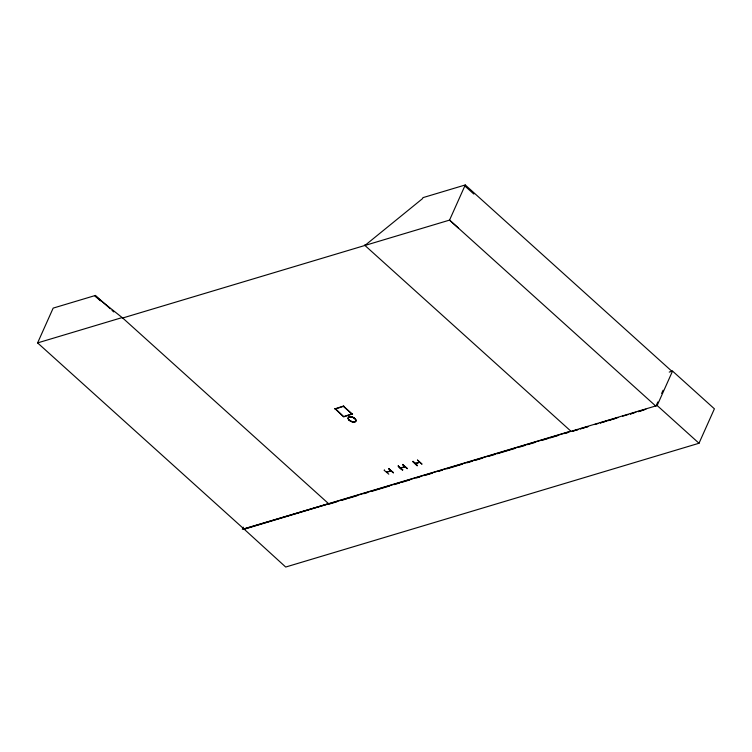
<?xml version="1.0" encoding="UTF-8"?>
<svg xmlns="http://www.w3.org/2000/svg" width="752" height="752" viewBox="0 0 752 752"><rect width="100%" height="100%" fill="white"/><g stroke="black" fill="none" stroke-linecap="round" stroke-linejoin="round"><path stroke-width="1.13" d="M393.268 472.801L388.897 468.571M402.724 464.642L407.161 468.618M364.447 245.011L570.834 431.122L243.986 529.013L37.6 342.903L53.166 308.113L95.466 295.442L110.271 308.79M100.401 300.8L95.175 296.091L95.466 295.442M243.272 527.171L242.323 529.305L328.596 503.671M669.242 372.08L672.551 371.093L714.4 408.825L699.003 443.257L285.704 567.036L243.986 529.013M352.594 413.967L343.655 416.89L334.913 408.599M352.096 413.816L343.655 416.589L335.401 408.75M334.781 408.891L343.72 405.967M335.27 409.041L343.72 406.259M671.649 371.074L465.272 184.964L449.546 220.11L122.698 318.002L95.175 296.091M384.498 469.887L384.122 470.254L388.803 474.174M387.083 472.153L391.059 470.978L390.589 470.573M393.456 472.782L388.775 468.863L393.334 472.576M398.381 465.732C397.291 466.249 402.414 470.874 402.818 469.727M401.042 467.443L400.581 468.101L404.952 466.766M402.658 464.698L407.34 468.628L402.79 464.416M404.914 466.804L404.473 466.419M400.393 467.951L404.538 466.917M413.027 461.371L417.125 465.695L417.501 465.338M413.064 461.333L417.379 465.563M415.884 463.185L415.724 463.044M417.473 460.017L422.022 464.2L417.586 460.196M419.155 462.019L419.306 462.16M656.402 405.159L657.84 401.963M661.647 393.446L663.076 390.25M243.855 529.305L657.154 405.525L672.551 371.093M349.248 420.236L349.313 420.161A4.164 2.2 24.1 0 1 351.052 416.758A4.164 2.2 24.1 0 1 355.856 421.082A4.164 2.2 24.1 0 1 349.323 420.161A4.164 2.2 24.1 0 1 351.052 416.749A4.164 2.2 24.1 0 1 355.856 421.092A4.164 2.2 24.1 0 1 349.332 420.152M415.123 463.542L419.419 462.207M417.134 465.685L412.726 461.653M364.936 245.453L422.511 198.641L422.962 197.635L465.272 184.964M386.556 472.096L390.852 470.771M415.649 463.589L419.259 462.508M37.6 342.903L122.275 317.541M336.934 501.763L329.075 504.113L122.209 317.56M341.417 500.418L347.02 498.736M349.266 498.068L357.115 495.718M363.846 493.697L367.211 492.692M371.695 491.347L389.639 485.971M394.123 484.626L399.735 482.953M401.972 482.276L409.821 479.926M416.552 477.915L419.917 476.909M424.401 475.565L432.259 473.215M438.98 471.194L442.345 470.188M446.838 468.844L462.536 464.144M467.02 462.8L472.632 461.117M474.869 460.45L482.718 458.1M489.449 456.079L495.06 454.405M497.298 453.729L515.242 448.352M519.735 447.017L525.338 445.334M527.584 444.658L535.433 442.308M542.164 440.296L547.766 438.613M550.013 437.946L557.862 435.596M564.592 433.575L567.957 432.569M588.017 426.563L580.224 428.894L588.055 426.591M594.7 424.56L598.037 423.564M600.265 422.897L618.078 417.557M622.534 416.223L628.099 414.559M630.326 413.891L635.891 412.228M638.119 411.56L645.912 409.22M600.322 422.944L605.896 421.289M608.133 420.631L615.944 418.309M630.439 413.995L633.786 413.008M638.251 411.682L643.825 410.019M464.821 185.97L473.854 194.044M458.579 228.185L449.546 220.11L655.932 406.221M657.154 405.525L699.003 443.257M343.589 406.249L352.462 414.249M343.589 406.55L351.974 414.098M112.01 310.36L113.759 311.93M398.259 465.958L402.687 470.019L398.24 465.986M577.997 429.561L572.432 431.225L578.015 429.571M349.266 420.293A4.155 2.2 24.1 0 0 355.79 421.223A4.155 2.2 24.1 0 0 350.996 416.899A4.155 2.2 24.1 0 0 349.266 420.293"/></g></svg>
